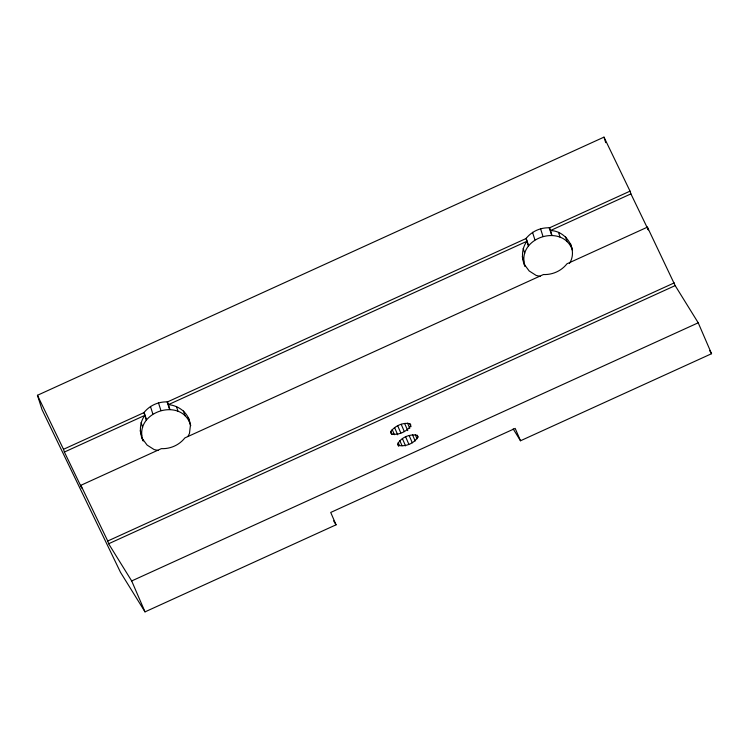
<?xml version="1.0" encoding="UTF-8"?>
<svg xmlns="http://www.w3.org/2000/svg" width="749" height="749" viewBox="0 0 749 749"><rect width="100%" height="100%" fill="white"/><g stroke="black" fill="none" stroke-linecap="round" stroke-linejoin="round"><path stroke-width="1.12" d="M390.819 431.433L390.632 433.006L391.661 434.074C398.562 435.3 406.351 431.78 410.527 426.237L410.705 424.664L409.675 423.597C402.775 422.37 394.985 425.891 390.819 431.433L392.148 434.523M142.844 440.44C139.295 432.257 139.38 422.745 144.838 415.377L64.386 452.04L81.753 488.048L80.873 485.305L161.335 448.642C170.379 449.035 179.283 445.065 184.872 437.912L543.409 274.537C552.462 274.93 561.357 270.96 566.956 263.807L647.408 227.153L675.167 285.603L698.218 322.8L711.55 353.715L520.508 440.768L513.168 428.915M143.171 441.067C132.545 411.828 182.353 395.762 190.761 425.638M524.927 266.335C521.379 258.152 521.463 248.64 526.912 241.281L168.385 404.647C178.281 405.452 187.765 412.315 189.872 422.296M524.955 265.848C516.07 237.592 563.089 222.444 572.545 250.419M397.71 444.185C400.621 437.435 410.171 433.68 417.174 435.319L417.914 436.517C415.002 443.277 405.452 447.031 398.449 445.393L397.71 444.185L398.599 446.245M64.386 452.04L63.506 449.297L143.958 412.633C149.557 405.49 158.46 401.52 167.504 401.904L526.041 238.538C531.64 231.385 540.535 227.415 549.588 227.808L630.04 191.145L603.984 137.133L37.45 395.285L42.038 409.666L120.533 572.367L145.016 611.867L336.058 524.815L330.721 512.447L515.181 428.4L520.508 440.768M187.877 436.555L189.469 433.474L190.424 425.329L188.355 417.511M569.427 263.47C578.331 249.689 566.291 230.814 550.459 230.552L630.911 193.888L630.04 191.145M145.016 611.867L131.684 580.952L108.633 543.755L107.753 541.012L674.287 282.86M108.633 543.755L675.167 285.603M131.684 580.952L698.218 322.8M540.254 276.372L536.228 275.463L529.178 270.969L524.319 264.425M158.179 450.477L154.144 449.569L147.094 445.075L142.235 438.521M709.715 350.747L711.55 353.715M333.605 520.864L336.058 524.815M630.911 193.888L648.288 229.896L647.408 227.153M37.45 395.285L63.506 449.297M80.873 485.305L107.753 541.012M417.174 435.319L418.064 437.379M415.302 434.729L417.071 438.848M409.675 423.597L411.014 426.687M407.568 423.166L409.787 428.316M412.521 434.813L415.189 440.992M404.619 423.41L407.728 430.628M409.179 435.562L412.287 442.781M401.202 424.318L404.31 431.527M405.668 436.901L408.776 444.11M397.71 425.769L400.827 432.978M402.419 438.642L405.527 445.861M394.583 427.585L397.691 434.794M399.816 440.599L402.044 445.749M398.187 442.528L399.517 445.618M392.186 429.552L394.414 434.701M603.984 137.133L605.744 142.666M570.429 243.406L571.955 248.191M565.57 236.862L567.096 241.637M558.52 232.368L560.046 237.143M549.588 227.808L551.985 235.326M549.251 227.733L551.648 235.252M540.525 228.66L542.922 236.188M532.52 232.312L534.917 239.839M526.191 238.238L528.597 245.756M526.041 238.538L528.438 246.056M523.195 248.462L524.721 253.246M522.24 256.607L523.766 261.382M183.496 410.958L185.022 415.742M176.446 406.473L177.972 411.248M167.504 401.904L169.901 409.431M167.167 401.829L169.574 409.357M158.442 402.765L160.848 410.293M150.437 406.417L152.833 413.935M144.117 412.343L146.514 419.861M143.958 412.633L146.364 420.161M141.121 422.567L142.647 427.342M140.166 430.703L141.683 435.487"/></g></svg>
